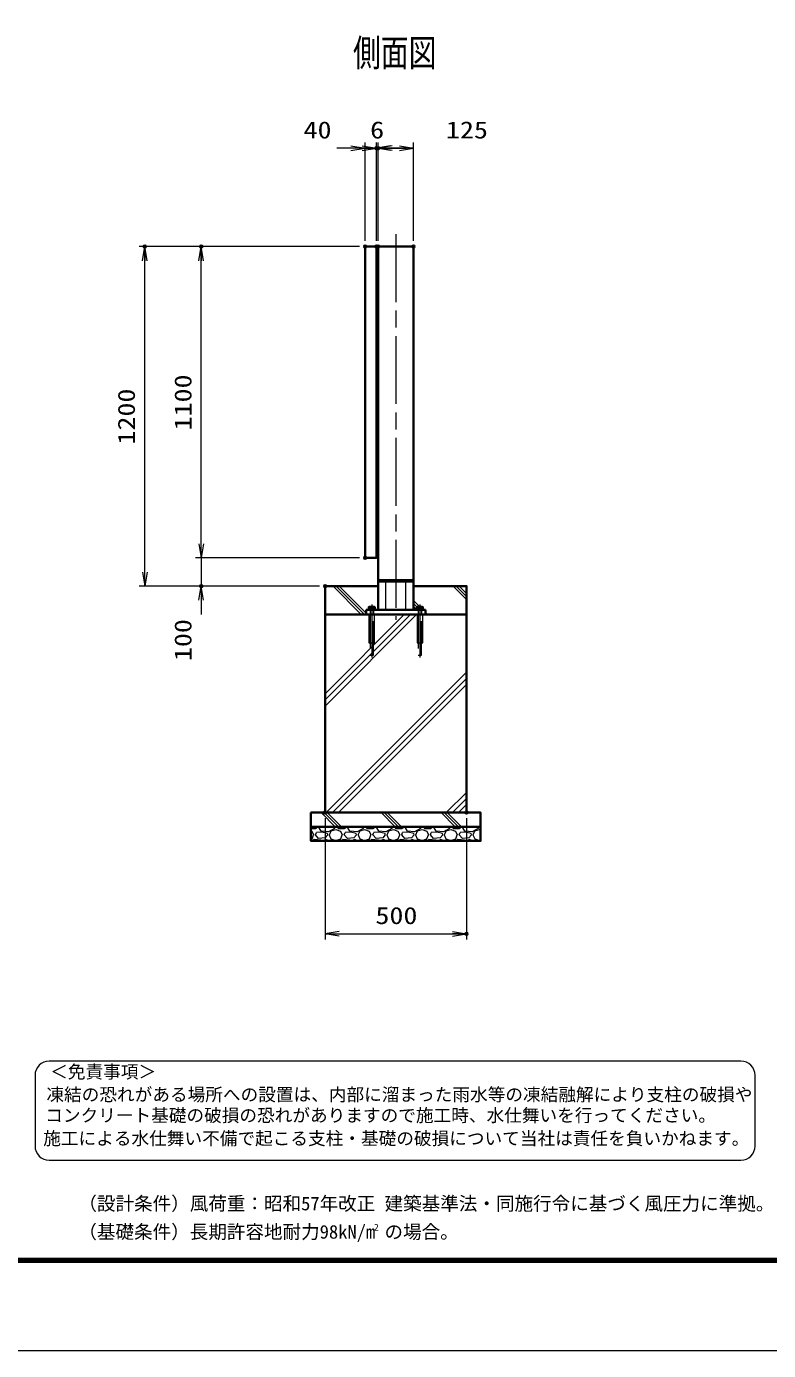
# Model space of a CAD drawing. Units: millimetres at full size. Extents: x -5940 to 5940, y -4200 to 4200.
# Drawn here: x 353 to 2976, y -4200 to 478 of the extents above; entities that cross this region are included whole.
import ezdxf
from ezdxf.enums import TextEntityAlignment as Align

# ---------------------------------------------------------------- set-up
doc = ezdxf.new("R2010")
doc.units = ezdxf.units.MM
doc.header["$LTSCALE"] = 20
doc.header["$PDMODE"] = 32
doc.header["$PDSIZE"] = 10
doc.linetypes.add('DASHED', pattern=[7.5, 6, -1.5])
doc.linetypes.add('USER1', pattern=[18, 12, -1.5, 3, -1.5])
for name, color, linetype, lineweight in [('0-0_D-TTL', 7, 'Continuous', 18), ('0-1_軸線', 200, 'USER1', 15), ('0-2_隠れ線', 140, 'DASHED', 18), ('0-3_外形線', 7, 'Continuous', 35), ('0-4_寸法線', 4, 'Continuous', 18), ('0-5_0', 7, 'Continuous', 18), ('0-8_細線', 2, 'Continuous', 35), ('1-0_ハッチング', 253, 'Continuous', 13), ('1-1_D-TTL-TXT', 7, 'Continuous', 18)]:
    doc.layers.add(name, color=color, linetype=linetype, lineweight=lineweight)
doc.layers.add('0-6_Defpoints', color=7, linetype='Continuous')
doc.layers.add('0-7_文字', color=254, linetype='Continuous')
doc.styles.add('ＭＳ ゴシック', font='')
doc.styles.get('ＭＳ ゴシック').set_extended_font_data('MS Gothic')

# ---------------------------------------------------------------- blocks, each defined once
blk = doc.blocks.new('PROFSP005ACXU6')
at = {"layer": '0-3_外形線'}
for p, q in [((12, 166), (12, 0)), ((199.9, 103.9), (12, 103.9)), ((12, -166), (12, 0)), ((216, 0), (216, 180)), ((199.9, -103.9), (12, -103.9))]:
    blk.add_line(p, q, dxfattribs=at)
for points in [[(108, 207.8), (12, 207.8), (12, 166), (0, 166), (0, 0)], [(108, -207.8), (12, -207.8), (12, -166), (0, -166), (0, 0)], [(216, 180), (199.9, 207.8), (108, 207.8)], [(216, 0), (216, -180), (199.9, -207.8), (108, -207.8)]]:
    blk.add_lwpolyline(points, dxfattribs=at)
for centre, radius, start, end in [((124, 155.9), 92, 325.61587, 34.38413), ((-127.9, 0), 343.9, 342.41211, 17.58789), ((124, -155.9), 92, 325.61587, 34.38413)]:
    blk.add_arc(centre, radius, start, end, dxfattribs=at)
blk = doc.blocks.new('A$C7A822601')
at = {"layer": '0-5_0', "rotation": 90}
blk.add_blockref('PROFSP005ACXU6', (0, 0), dxfattribs=at)
blk = doc.blocks.new('_Open')
at = {"layer": '0-5_0'}
blk.add_line((-20, 3.333), (0, 0), dxfattribs=at)
blk.add_lwpolyline([(-20, -3.333), (0, 0), (-20, 0)], dxfattribs=at)

msp = doc.modelspace()

# ---------------------------------------------------------------- linework, layer by layer
at = {"layer": '0-0_D-TTL'}
for points in [[(-5940, -4200), (5940, -4200), (5940, 4200), (-5940, 4200)], [(-5558.14, 3889.71), (5558.14, 3889.71), (5558.14, -3888.86), (-5558.14, -3888.86)], [(-5554.61, 3886.18), (5554.61, 3886.18), (5554.61, -3885.32), (-5554.61, -3885.32)], [(-5551.07, 3882.64), (5551.07, 3882.64), (5551.07, -3881.79), (-5551.07, -3881.79)], [(-5547.54, 3879.11), (5547.54, 3879.11), (5547.54, -3878.25), (-5547.54, -3878.25)], [(-5544, 3875.57), (5544, 3875.57), (5544, -3874.71), (-5544, -3874.71)]]:
    msp.add_lwpolyline(points, close=True, dxfattribs=at)
at = {"layer": '0-1_軸線'}
for p, q in [((1658.48, -255.46), (1658.48, -1617.68)), ((1573.48, -1563.83), (1573.48, -1751.71)), ((1743.48, -1563.83), (1743.48, -1751.71))]:
    msp.add_line(p, q, dxfattribs=at)
at = {"layer": '0-2_隠れ線'}
for p, q in [((1623.48, -1583.17), (1623.48, -1483.17)), ((1693.48, -1583.17), (1693.48, -1483.17)), ((1567.48, -1583.17), (1567.48, -1599.17)), ((1579.48, -1583.17), (1579.48, -1599.17)), ((1737.48, -1583.17), (1737.48, -1599.17)), ((1749.48, -1583.17), (1749.48, -1599.17)), ((1567.48, -1599.17), (1567.48, -1743.17)), ((1579.48, -1743.17), (1579.48, -1599.17)), ((1733.48, -1599.17), (1733.48, -1699.17)), ((1749.48, -1743.17), (1749.48, -1599.17)), ((1753.48, -1699.17), (1753.48, -1599.17)), ((1733.48, -1699.17), (1753.48, -1699.17)), ((1567.48, -1743.17), (1579.48, -1743.17))]:
    msp.add_line(p, q, dxfattribs=at)
for points in [[(1563.48, -1599.17), (1563.48, -1699.17), (1583.48, -1699.17), (1583.48, -1599.17)], [(1737.48, -1599.17), (1737.48, -1743.17), (1749.48, -1743.17)]]:
    msp.add_lwpolyline(points, dxfattribs=at)
at = {"layer": '0-3_外形線'}
for p, q in [((1595.98, -299.17), (1595.98, -1583.17)), ((1595.98, -299.17), (1720.98, -299.17)), ((1720.98, -299.17), (1720.98, -1583.17)), ((1720.98, -1478.17), (1595.98, -1478.17)), ((1595.98, -1483.17), (1720.98, -1483.17)), ((1623.48, -1478.17), (1623.48, -1483.17)), ((1693.48, -1478.17), (1693.48, -1483.17)), ((1763.48, -1583.17), (1553.48, -1583.17)), ((1553.48, -1583.17), (1553.48, -1599.17)), ((1763.48, -1583.17), (1763.48, -1599.17)), ((1553.48, -1599.17), (1763.48, -1599.17))]:
    msp.add_line(p, q, dxfattribs=at)
for points in [[(1589.98, -299.17), (1549.98, -299.17), (1549.98, -1399.17), (1589.98, -1399.17)], [(1589.98, -364.17), (1595.98, -364.17), (1595.98, -314.17), (1589.98, -314.17)], [(1589.98, -1384.17), (1595.98, -1384.17), (1595.98, -1334.17), (1589.98, -1334.17)], [(1408.48, -1599.17), (1908.48, -1599.17), (1908.48, -2299.17), (1408.48, -2299.17)], [(1358.48, -2299.17), (1958.48, -2299.17), (1958.48, -2349.17), (1358.48, -2349.17)], [(1958.48, -2349.17), (1358.48, -2349.17), (1358.48, -2399.17), (1958.48, -2399.17)]]:
    msp.add_lwpolyline(points, close=True, dxfattribs=at)
msp.add_lwpolyline([(1595.98, -1499.17), (1408.48, -1499.17), (1408.48, -1599.17), (1908.48, -1599.17), (1908.48, -1499.17), (1720.98, -1499.17)], dxfattribs=at)
at = {"layer": '0-4_寸法線'}
for p, q in [((1499.98, 48.16), (1449.98, 48.16)), ((1539.98, 48.16), (1489.98, 48.16)), ((1545.98, 48.16), (1495.98, 48.16)), ((1549.98, -279.17), (1549.98, 68.16)), ((1549.98, 48.16), (1589.98, 48.16)), ((1589.98, -279.17), (1589.98, 68.16)), ((1589.98, -279.17), (1589.98, 68.16)), ((1595.98, 48.16), (1589.98, 48.16)), ((1595.98, -279.17), (1595.98, 68.16)), ((1595.98, -279.17), (1595.98, 68.16)), ((1720.98, 48.16), (1595.98, 48.16)), ((1639.98, 48.16), (1689.98, 48.16)), ((1645.98, 48.16), (1695.98, 48.16)), ((1720.98, -279.17), (1720.98, 68.16)), ((1529.98, -299.17), (750.76, -299.17)), ((770.76, -1499.17), (770.76, -299.17)), ((1529.98, -299.17), (950.76, -299.17)), ((970.76, -1399.17), (970.76, -299.17)), ((970.76, -1349.17), (970.76, -1299.17)), ((1529.98, -1399.17), (950.76, -1399.17)), ((1529.98, -1399.17), (950.76, -1399.17)), ((970.76, -1399.17), (970.76, -1499.17)), ((1388.48, -1499.17), (750.76, -1499.17)), ((1388.48, -1499.17), (950.76, -1499.17)), ((970.76, -1549.17), (970.76, -1599.17)), ((1408.48, -2319.17), (1408.48, -2747.77)), ((1908.48, -2319.17), (1908.48, -2747.77)), ((1408.48, -2727.77), (1908.48, -2727.77))]:
    msp.add_line(p, q, dxfattribs=at)
at = {"layer": '0-6_Defpoints'}
for p in [(1589.98, 48.16), (1595.98, 48.16), (770.76, -299.17), (970.76, -299.17), (1549.98, -299.17), (1549.98, -299.17), (1589.98, -299.17), (1595.98, -299.17), (1720.98, -299.17), (1549.98, -1399.17), (970.76, -1499.17), (1408.48, -1499.17), (1408.48, -2299.17), (1908.48, -2299.17), (1908.48, -2727.77)]:
    msp.add_point(p, dxfattribs=at)
at = {"layer": '1-0_ハッチング'}
for p, q in [((1536.61, -1599.17), (1436.61, -1499.17)), ((1547.49, -1599.17), (1447.49, -1499.17)), ((1553.48, -1594.28), (1458.36, -1499.17)), ((1908.48, -1546.77), (1860.88, -1499.17)), ((1908.48, -1535.89), (1871.75, -1499.17)), ((1908.48, -1525.02), (1882.63, -1499.17)), ((1743.69, -1572.37), (1720.98, -1549.65)), ((1733.43, -1572.97), (1720.98, -1560.53)), ((1732.74, -1583.17), (1720.98, -1571.4)), ((1754.49, -1583.17), (1753.87, -1582.54)), ((1408.48, -1879.15), (1688.46, -1599.17)), ((1408.48, -1900.9), (1710.21, -1599.17)), ((1408.48, -1922.65), (1731.96, -1599.17)), ((1770.49, -1599.17), (1763.48, -1592.15)), ((1412.72, -2299.17), (1908.48, -1803.41)), ((1434.47, -2299.17), (1908.48, -1825.16)), ((1456.22, -2299.17), (1908.48, -1846.91)), ((1836.99, -2299.17), (1908.48, -2227.67)), ((1858.74, -2299.17), (1908.48, -2249.42)), ((1880.49, -2299.17), (1908.48, -2271.17)), ((1444.55, -2349.17), (1394.55, -2299.17)), ((1455.43, -2349.17), (1405.43, -2299.17)), ((1466.3, -2349.17), (1416.3, -2299.17)), ((1656.68, -2349.17), (1606.68, -2299.17)), ((1667.56, -2349.17), (1617.56, -2299.17)), ((1678.43, -2349.17), (1628.43, -2299.17)), ((1868.82, -2349.17), (1818.82, -2299.17)), ((1879.69, -2349.17), (1829.69, -2299.17)), ((1890.57, -2349.17), (1840.57, -2299.17)), ((1358.48, -2355.17), (1374.49, -2355.93)), ((1358.48, -2364.02), (1361.29, -2365.07)), ((1361.29, -2365.07), (1367.38, -2378.28)), ((1362.3, -2392.5), (1367.38, -2378.28)), ((1374.49, -2355.93), (1383.25, -2349.17)), ((1374.49, -2378.28), (1377.54, -2370.15)), ((1385.67, -2390.47), (1374.49, -2378.28)), ((1396.85, -2368.12), (1377.54, -2370.15)), ((1387.7, -2352.88), (1391.05, -2349.17)), ((1394.81, -2365.07), (1387.7, -2352.88)), ((1420.21, -2367.1), (1394.81, -2365.07)), ((1417.17, -2373.2), (1396.85, -2368.12)), ((1418.18, -2378.28), (1409.04, -2388.44)), ((1418.18, -2378.28), (1417.17, -2373.2)), ((1441.55, -2355.93), (1420.21, -2367.1)), ((1423.26, -2378.28), (1429.36, -2392.5)), ((1424.28, -2378.28), (1430.37, -2364.06)), ((1430.37, -2364.06), (1446.63, -2358.98)), ((1443.48, -2349.17), (1441.55, -2355.93)), ((1446.63, -2358.98), (1462.89, -2365.07)), ((1452.34, -2349.17), (1454.76, -2354.91)), ((1454.76, -2354.91), (1476.09, -2355.93)), ((1462.89, -2365.07), (1468.98, -2378.28)), ((1463.9, -2392.5), (1468.98, -2378.28)), ((1476.09, -2355.93), (1484.85, -2349.17)), ((1476.09, -2378.28), (1479.14, -2370.15)), ((1487.27, -2390.47), (1476.09, -2378.28)), ((1498.45, -2368.12), (1479.14, -2370.15)), ((1489.3, -2352.88), (1492.65, -2349.17)), ((1496.41, -2365.07), (1489.3, -2352.88)), ((1521.81, -2367.1), (1496.41, -2365.07)), ((1518.77, -2373.2), (1498.45, -2368.12)), ((1519.78, -2378.28), (1510.64, -2388.44)), ((1519.78, -2378.28), (1518.77, -2373.2)), ((1543.15, -2355.93), (1521.81, -2367.1)), ((1524.86, -2378.28), (1530.96, -2392.5)), ((1525.88, -2378.28), (1531.97, -2364.06)), ((1531.97, -2364.06), (1548.23, -2358.98)), ((1545.08, -2349.17), (1543.15, -2355.93)), ((1548.23, -2358.98), (1564.49, -2365.07)), ((1553.94, -2349.17), (1556.36, -2354.91)), ((1556.36, -2354.91), (1577.69, -2355.93)), ((1564.49, -2365.07), (1570.58, -2378.28)), ((1565.5, -2392.5), (1570.58, -2378.28)), ((1577.69, -2355.93), (1586.45, -2349.17)), ((1577.69, -2378.28), (1580.74, -2370.15)), ((1588.87, -2390.47), (1577.69, -2378.28)), ((1600.05, -2368.12), (1580.74, -2370.15)), ((1590.9, -2352.88), (1594.25, -2349.17)), ((1598.01, -2365.07), (1590.9, -2352.88)), ((1623.41, -2367.1), (1598.01, -2365.07)), ((1620.37, -2373.2), (1600.05, -2368.12)), ((1621.38, -2378.28), (1612.24, -2388.44)), ((1621.38, -2378.28), (1620.37, -2373.2)), ((1644.75, -2355.93), (1623.41, -2367.1)), ((1626.46, -2378.28), (1632.56, -2392.5)), ((1627.48, -2378.28), (1633.57, -2364.06)), ((1633.57, -2364.06), (1649.83, -2358.98)), ((1646.68, -2349.17), (1644.75, -2355.93)), ((1649.83, -2358.98), (1666.09, -2365.07)), ((1655.54, -2349.17), (1657.96, -2354.91)), ((1657.96, -2354.91), (1679.29, -2355.93)), ((1666.09, -2365.07), (1672.18, -2378.28)), ((1667.1, -2392.5), (1672.18, -2378.28)), ((1679.29, -2355.93), (1688.05, -2349.17)), ((1679.29, -2378.28), (1682.34, -2370.15)), ((1690.47, -2390.47), (1679.29, -2378.28)), ((1701.65, -2368.12), (1682.34, -2370.15)), ((1692.5, -2352.88), (1695.85, -2349.17)), ((1699.61, -2365.07), (1692.5, -2352.88)), ((1725.01, -2367.1), (1699.61, -2365.07)), ((1721.97, -2373.2), (1701.65, -2368.12)), ((1722.98, -2378.28), (1713.84, -2388.44)), ((1722.98, -2378.28), (1721.97, -2373.2)), ((1746.35, -2355.93), (1725.01, -2367.1)), ((1728.06, -2378.28), (1734.16, -2392.5)), ((1729.08, -2378.28), (1735.17, -2364.06)), ((1735.17, -2364.06), (1751.43, -2358.98)), ((1748.28, -2349.17), (1746.35, -2355.93)), ((1751.43, -2358.98), (1767.69, -2365.07)), ((1757.14, -2349.17), (1759.56, -2354.91)), ((1759.56, -2354.91), (1780.89, -2355.93)), ((1767.69, -2365.07), (1773.78, -2378.28)), ((1768.7, -2392.5), (1773.78, -2378.28)), ((1780.89, -2355.93), (1789.65, -2349.17)), ((1780.89, -2378.28), (1783.94, -2370.15)), ((1792.07, -2390.47), (1780.89, -2378.28)), ((1803.25, -2368.12), (1783.94, -2370.15)), ((1794.1, -2352.88), (1797.45, -2349.17)), ((1801.21, -2365.07), (1794.1, -2352.88)), ((1826.61, -2367.1), (1801.21, -2365.07)), ((1823.57, -2373.2), (1803.25, -2368.12)), ((1824.58, -2378.28), (1815.44, -2388.44)), ((1824.58, -2378.28), (1823.57, -2373.2)), ((1847.95, -2355.93), (1826.61, -2367.1)), ((1829.66, -2378.28), (1835.76, -2392.5)), ((1830.68, -2378.28), (1836.77, -2364.06)), ((1836.77, -2364.06), (1853.03, -2358.98)), ((1849.88, -2349.17), (1847.95, -2355.93)), ((1853.03, -2358.98), (1869.29, -2365.07)), ((1858.74, -2349.17), (1861.16, -2354.91)), ((1861.16, -2354.91), (1882.49, -2355.93)), ((1869.29, -2365.07), (1875.38, -2378.28)), ((1870.3, -2392.5), (1875.38, -2378.28)), ((1882.49, -2355.93), (1891.25, -2349.17)), ((1882.49, -2378.28), (1885.54, -2370.15)), ((1893.67, -2390.47), (1882.49, -2378.28)), ((1904.85, -2368.12), (1885.54, -2370.15)), ((1895.7, -2352.88), (1899.05, -2349.17)), ((1902.81, -2365.07), (1895.7, -2352.88)), ((1928.21, -2367.1), (1902.81, -2365.07)), ((1925.17, -2373.2), (1904.85, -2368.12)), ((1926.18, -2378.28), (1917.04, -2388.44)), ((1926.18, -2378.28), (1925.17, -2373.2)), ((1949.55, -2355.93), (1928.21, -2367.1)), ((1931.26, -2378.28), (1937.36, -2392.5)), ((1932.28, -2378.28), (1938.37, -2364.06)), ((1938.37, -2364.06), (1954.63, -2358.98)), ((1951.48, -2349.17), (1949.55, -2355.93)), ((1954.63, -2358.98), (1958.48, -2360.42)), ((1358.48, -2393.63), (1362.3, -2392.5)), ((1369.41, -2394.54), (1364.34, -2399.17)), ((1393.8, -2396.57), (1369.41, -2394.54)), ((1409.04, -2388.44), (1385.67, -2390.47)), ((1395.39, -2399.17), (1393.8, -2396.57)), ((1411.07, -2394.54), (1403.96, -2397.58)), ((1403.96, -2397.58), (1404.59, -2399.17)), ((1423.26, -2398.6), (1411.07, -2394.54)), ((1422.32, -2399.17), (1423.26, -2398.6)), ((1429.36, -2392.5), (1446.63, -2397.58)), ((1446.63, -2397.58), (1463.9, -2392.5)), ((1471.01, -2394.54), (1465.94, -2399.17)), ((1495.4, -2396.57), (1471.01, -2394.54)), ((1510.64, -2388.44), (1487.27, -2390.47)), ((1496.99, -2399.17), (1495.4, -2396.57)), ((1512.67, -2394.54), (1505.56, -2397.58)), ((1505.56, -2397.58), (1506.19, -2399.17)), ((1524.86, -2398.6), (1512.67, -2394.54)), ((1523.92, -2399.17), (1524.86, -2398.6)), ((1530.96, -2392.5), (1548.23, -2397.58)), ((1548.23, -2397.58), (1565.5, -2392.5)), ((1572.61, -2394.54), (1567.54, -2399.17)), ((1597, -2396.57), (1572.61, -2394.54)), ((1612.24, -2388.44), (1588.87, -2390.47)), ((1598.59, -2399.17), (1597, -2396.57)), ((1614.27, -2394.54), (1607.16, -2397.58)), ((1607.16, -2397.58), (1607.79, -2399.17)), ((1626.46, -2398.6), (1614.27, -2394.54)), ((1625.52, -2399.17), (1626.46, -2398.6)), ((1632.56, -2392.5), (1649.83, -2397.58)), ((1649.83, -2397.58), (1667.1, -2392.5)), ((1674.21, -2394.54), (1669.14, -2399.17)), ((1698.6, -2396.57), (1674.21, -2394.54)), ((1713.84, -2388.44), (1690.47, -2390.47)), ((1700.19, -2399.17), (1698.6, -2396.57)), ((1715.87, -2394.54), (1708.76, -2397.58)), ((1708.76, -2397.58), (1709.39, -2399.17)), ((1728.06, -2398.6), (1715.87, -2394.54)), ((1727.12, -2399.17), (1728.06, -2398.6)), ((1734.16, -2392.5), (1751.43, -2397.58)), ((1751.43, -2397.58), (1768.7, -2392.5)), ((1775.81, -2394.54), (1770.74, -2399.17)), ((1800.2, -2396.57), (1775.81, -2394.54)), ((1815.44, -2388.44), (1792.07, -2390.47)), ((1801.79, -2399.17), (1800.2, -2396.57)), ((1817.47, -2394.54), (1810.36, -2397.58)), ((1810.36, -2397.58), (1810.99, -2399.17)), ((1829.66, -2398.6), (1817.47, -2394.54)), ((1828.72, -2399.17), (1829.66, -2398.6)), ((1835.76, -2392.5), (1853.03, -2397.58)), ((1853.03, -2397.58), (1870.3, -2392.5)), ((1877.41, -2394.54), (1872.34, -2399.17)), ((1901.8, -2396.57), (1877.41, -2394.54)), ((1917.04, -2388.44), (1893.67, -2390.47)), ((1903.39, -2399.17), (1901.8, -2396.57)), ((1919.07, -2394.54), (1911.96, -2397.58)), ((1911.96, -2397.58), (1912.59, -2399.17)), ((1931.26, -2398.6), (1919.07, -2394.54)), ((1930.32, -2399.17), (1931.26, -2398.6)), ((1937.36, -2392.5), (1954.63, -2397.58)), ((1954.63, -2397.58), (1958.48, -2396.45))]:
    msp.add_line(p, q, dxfattribs=at)
at = {"layer": '1-1_D-TTL-TXT', "color": 2}
for p, q in [((2878.63, -3177.42), (433.08, -3177.42)), ((383.08, -3227.42), (383.08, -3477.42)), ((2928.63, -3477.42), (2928.63, -3227.42)), ((433.08, -3527.42), (2878.63, -3527.42))]:
    msp.add_line(p, q, dxfattribs=at)
for centre, start, end in [((433.08, -3227.42), 90, 180), ((2878.63, -3227.42), 0, 90), ((433.08, -3477.42), 180, 270), ((2878.63, -3477.42), 270, 0)]:
    msp.add_arc(centre, 50, start, end, dxfattribs=at)

# ---------------------------------------------------------------- block references
at = {"layer": '0-4_寸法線', "xscale": 2.5, "yscale": 2.5}
for p in [(1549.98, 48.16), (1589.98, 48.16), (1720.98, 48.16), (1908.48, -2727.77)]:
    msp.add_blockref('_Open', p, dxfattribs=at)
for p, rotation in [((1589.98, 48.16), 180), ((1595.98, 48.16), 180), ((1595.98, 48.16), 180), ((770.76, -299.17), 90), ((970.76, -299.17), 90), ((970.76, -1399.17), 270), ((970.76, -1399.17), 270), ((770.76, -1499.17), 270), ((970.76, -1499.17), 90), ((1408.48, -2727.77), 180)]:
    msp.add_blockref('_Open', p, dxfattribs=dict(at, rotation=rotation))
at = {"layer": '0-8_細線', "xscale": 0.05, "yscale": 0.05}
for p in [(1573.48, -1583.17), (1743.48, -1583.17)]:
    msp.add_blockref('A$C7A822601', p, dxfattribs=at)

# ---------------------------------------------------------------- texts
at = {"layer": '0-4_寸法線', "color": 254, "style": 'ＭＳ ゴシック', "width": 1.2}
for s, p in [('40', (1332.42, 64.5)), ('6', (1567.78, 64.5)), ('125', (1835.85, 64.5)), ('500', (1586.48, -2711.42))]:
    msp.add_text(s, height=60.56, dxfattribs=at).set_placement(p, align=Align.BOTTOM_LEFT)
for s, p in [('1100', (954.42, -948.77)), ('1200', (754.42, -998.77)), ('100', (954.42, -1763.85))]:
    msp.add_text(s, height=60.56, rotation=90, dxfattribs=at).set_placement(p, align=Align.BOTTOM_LEFT)
at = {"layer": '0-7_文字', "style": 'ＭＳ ゴシック', "width": 0.75}
msp.add_text('側面図', height=96.19, dxfattribs=at).set_placement((1507.22, 308.57), align=Align.BOTTOM_LEFT)
at = {"layer": '1-1_D-TTL-TXT', "style": 'ＭＳ ゴシック'}
for s, height, p in [('＜免責事項＞ \u3000\u3000', 45.75, (436.78, -3251.6)), ('凍結の恐れがある場所への設置は、内部に溜まった雨水等の凍結融解により支柱の破損や', 45.75, (423.26, -3332.09)), ('コンクリート基礎の破損の恐れがありますので施工時、水仕舞いを行ってください。', 45.75, (419.15, -3405.52)), ('施工による水仕舞い不備で起こる支柱・基礎の破損について当社は責任を負いかねます。 ', 45.75, (412.16, -3487.01)), ('（設計条件）風荷重：昭和57年改正 建築基準法・同施行令に基づく風圧力に準拠。', 48.11, (536.29, -3719.1)), ('（基礎条件）長期許容地耐力98kN/m の場合。', 48.11, (536.29, -3819.1)), ('2', 24.05, (1581.7, -3783.3))]:
    msp.add_text(s, height=height, dxfattribs=at).set_placement(p, align=Align.BOTTOM_LEFT)

doc.saveas('drawing.dxf')
